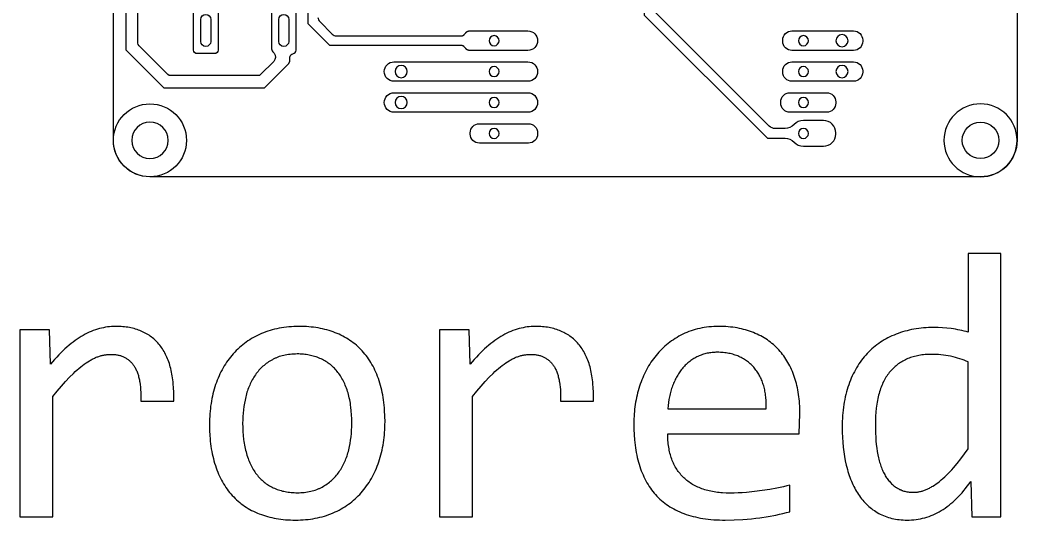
# Model space of a CAD drawing. Extents: x -757 to -528, y 190 to 455.
# Drawn here: x -703.5 to -621.6, y 190.3 to 231.4 of the extents above; entities that cross this region are included whole.
import ezdxf

# ---------------------------------------------------------------- set-up
doc = ezdxf.new("R2010")
doc.units = 0
doc.layers.get('0').update_dxf_attribs({"color": 160, "linetype": 'CONTINUOUS'})
for name, color, linetype in [('HOLES', 22, 'CONTINUOUS'), ('MOSFET', 7, 'CONTINUOUS'), ('MOSFET$TRACES', 7, 'CONTINUOUS')]:
    doc.layers.add(name, color=color, linetype=linetype)

msp = doc.modelspace()

# ---------------------------------------------------------------- linework, layer by layer
for points in [[(-635.951, 197.928), (-635.946, 197.505), (-635.93, 197.091), (-635.904, 196.686), (-635.867, 196.291), (-635.82, 195.906), (-635.762, 195.53), (-635.694, 195.163), (-635.615, 194.807), (-635.571, 194.632), (-635.525, 194.461), (-635.477, 194.293), (-635.426, 194.128), (-635.372, 193.966), (-635.316, 193.808), (-635.257, 193.653), (-635.196, 193.5), (-635.132, 193.351), (-635.065, 193.205), (-634.996, 193.063), (-634.925, 192.923), (-634.851, 192.787), (-634.774, 192.654), (-634.694, 192.523), (-634.612, 192.397), (-634.528, 192.273), (-634.441, 192.153), (-634.351, 192.037), (-634.259, 191.924), (-634.164, 191.814), (-634.066, 191.708), (-633.966, 191.606), (-633.863, 191.507), (-633.757, 191.412), (-633.649, 191.32), (-633.538, 191.232), (-633.425, 191.147), (-633.309, 191.066), (-633.19, 190.988), (-633.069, 190.914), (-632.945, 190.843), (-632.818, 190.777), (-632.689, 190.714), (-632.558, 190.656), (-632.424, 190.602), (-632.287, 190.553), (-632.149, 190.508), (-632.007, 190.467), (-631.864, 190.43), (-631.718, 190.398), (-631.569, 190.37), (-631.418, 190.346), (-631.265, 190.327), (-631.109, 190.312), (-630.95, 190.301), (-630.79, 190.295), (-630.626, 190.293), (-630.438, 190.296), (-630.251, 190.305), (-630.066, 190.32), (-629.882, 190.341), (-629.7, 190.369), (-629.52, 190.402), (-629.342, 190.442), (-629.165, 190.488), (-628.99, 190.539), (-628.816, 190.597), (-628.644, 190.661), (-628.474, 190.732), (-628.306, 190.808), (-628.139, 190.89), (-627.974, 190.978), (-627.811, 191.073), (-627.649, 191.174), (-627.488, 191.281), (-627.329, 191.395), (-627.172, 191.516), (-627.016, 191.643), (-626.861, 191.777), (-626.708, 191.917), (-626.556, 192.064), (-626.405, 192.217), (-626.257, 192.377), (-626.109, 192.544), (-625.963, 192.717), (-625.818, 192.897), (-625.675, 193.083), (-625.533, 193.276), (-625.393, 193.475), (-625.301, 190.568), (-622.914, 190.568), (-622.914, 212.19), (-625.592, 212.19), (-625.592, 205.733), (-625.764, 205.781), (-625.938, 205.825), (-626.112, 205.867), (-626.286, 205.905), (-626.462, 205.939), (-626.638, 205.971), (-626.814, 205.999), (-626.992, 206.023), (-627.349, 206.063), (-627.709, 206.092), (-628.072, 206.109), (-628.438, 206.115), (-628.649, 206.113), (-628.858, 206.107), (-629.064, 206.096), (-629.268, 206.081), (-629.469, 206.062), (-629.668, 206.039), (-629.864, 206.011), (-630.058, 205.979), (-630.25, 205.943), (-630.439, 205.903), (-630.625, 205.858), (-630.809, 205.809), (-630.991, 205.756), (-631.17, 205.699), (-631.347, 205.638), (-631.521, 205.572), (-631.693, 205.502), (-631.861, 205.428), (-632.027, 205.35), (-632.189, 205.269), (-632.348, 205.183), (-632.504, 205.093), (-632.657, 205), (-632.807, 204.902), (-632.954, 204.801), (-633.097, 204.696), (-633.238, 204.586), (-633.375, 204.473), (-633.509, 204.356), (-633.64, 204.235), (-633.768, 204.109), (-633.893, 203.98), (-634.015, 203.848), (-634.133, 203.711), (-634.248, 203.571), (-634.359, 203.427), (-634.466, 203.279), (-634.57, 203.128), (-634.67, 202.972), (-634.767, 202.814), (-634.861, 202.651), (-634.951, 202.485), (-635.037, 202.315), (-635.12, 202.141), (-635.199, 201.964), (-635.275, 201.783), (-635.347, 201.598), (-635.416, 201.41), (-635.481, 201.218), (-635.541, 201.022), (-635.598, 200.823), (-635.65, 200.621), (-635.698, 200.415), (-635.742, 200.206), (-635.782, 199.994), (-635.818, 199.778), (-635.849, 199.559), (-635.876, 199.336), (-635.899, 199.11), (-635.918, 198.88), (-635.933, 198.648), (-635.943, 198.411), (-635.949, 198.172)], [(-700.955, 203.101), (-701.032, 205.931), (-703.465, 205.931), (-703.465, 190.568), (-700.772, 190.568), (-700.772, 200.438), (-700.41, 200.887), (-700.06, 201.303), (-699.722, 201.683), (-699.394, 202.029), (-699.077, 202.344), (-698.922, 202.49), (-698.769, 202.628), (-698.618, 202.759), (-698.469, 202.883), (-698.322, 202.999), (-698.178, 203.108), (-698.035, 203.21), (-697.893, 203.304), (-697.752, 203.392), (-697.682, 203.432), (-697.612, 203.472), (-697.542, 203.509), (-697.473, 203.545), (-697.403, 203.578), (-697.334, 203.61), (-697.266, 203.64), (-697.197, 203.669), (-697.129, 203.695), (-697.061, 203.72), (-696.993, 203.743), (-696.925, 203.765), (-696.857, 203.785), (-696.79, 203.804), (-696.722, 203.821), (-696.654, 203.837), (-696.587, 203.851), (-696.52, 203.864), (-696.452, 203.875), (-696.385, 203.885), (-696.318, 203.893), (-696.25, 203.9), (-696.183, 203.905), (-696.116, 203.909), (-696.049, 203.911), (-695.982, 203.912), (-695.906, 203.911), (-695.831, 203.908), (-695.758, 203.904), (-695.685, 203.897), (-695.614, 203.889), (-695.544, 203.88), (-695.475, 203.868), (-695.407, 203.855), (-695.34, 203.84), (-695.274, 203.823), (-695.21, 203.804), (-695.147, 203.784), (-695.085, 203.761), (-695.024, 203.737), (-694.964, 203.711), (-694.905, 203.684), (-694.848, 203.655), (-694.791, 203.623), (-694.736, 203.591), (-694.682, 203.556), (-694.629, 203.519), (-694.577, 203.481), (-694.527, 203.441), (-694.477, 203.399), (-694.429, 203.356), (-694.382, 203.31), (-694.336, 203.263), (-694.291, 203.214), (-694.247, 203.164), (-694.204, 203.111), (-694.163, 203.057), (-694.123, 203.001), (-694.084, 202.943), (-694.046, 202.883), (-694.01, 202.821), (-693.975, 202.756), (-693.941, 202.689), (-693.909, 202.621), (-693.878, 202.55), (-693.848, 202.476), (-693.819, 202.401), (-693.792, 202.324), (-693.767, 202.244), (-693.742, 202.162), (-693.719, 202.078), (-693.697, 201.992), (-693.677, 201.904), (-693.658, 201.813), (-693.64, 201.721), (-693.624, 201.626), (-693.595, 201.43), (-693.571, 201.225), (-693.553, 201.011), (-693.54, 200.789), (-693.533, 200.558), (-693.531, 200.319), (-693.534, 200.071), (-690.84, 200.071), (-690.834, 200.445), (-690.838, 200.809), (-690.853, 201.16), (-690.877, 201.5), (-690.894, 201.665), (-690.912, 201.827), (-690.934, 201.987), (-690.958, 202.144), (-690.984, 202.297), (-691.014, 202.448), (-691.045, 202.596), (-691.08, 202.741), (-691.117, 202.883), (-691.156, 203.022), (-691.198, 203.158), (-691.243, 203.291), (-691.29, 203.422), (-691.34, 203.549), (-691.392, 203.673), (-691.447, 203.795), (-691.505, 203.913), (-691.565, 204.029), (-691.628, 204.142), (-691.693, 204.252), (-691.761, 204.358), (-691.832, 204.462), (-691.905, 204.563), (-691.981, 204.661), (-692.059, 204.756), (-692.139, 204.849), (-692.222, 204.938), (-692.307, 205.024), (-692.394, 205.107), (-692.483, 205.187), (-692.575, 205.264), (-692.669, 205.338), (-692.765, 205.408), (-692.863, 205.476), (-692.964, 205.541), (-693.067, 205.603), (-693.172, 205.662), (-693.279, 205.718), (-693.389, 205.771), (-693.501, 205.82), (-693.615, 205.867), (-693.732, 205.911), (-693.851, 205.952), (-693.972, 205.99), (-694.095, 206.024), (-694.22, 206.056), (-694.348, 206.085), (-694.478, 206.11), (-694.61, 206.133), (-694.745, 206.153), (-694.882, 206.169), (-695.021, 206.183), (-695.162, 206.193), (-695.306, 206.201), (-695.451, 206.205), (-695.599, 206.207), (-695.768, 206.204), (-695.936, 206.195), (-696.104, 206.181), (-696.271, 206.161), (-696.439, 206.135), (-696.606, 206.104), (-696.773, 206.066), (-696.94, 206.023), (-697.107, 205.974), (-697.274, 205.92), (-697.44, 205.86), (-697.606, 205.794), (-697.773, 205.722), (-697.938, 205.645), (-698.104, 205.561), (-698.27, 205.472), (-698.435, 205.377), (-698.601, 205.275), (-698.767, 205.165), (-698.934, 205.049), (-699.101, 204.925), (-699.268, 204.795), (-699.435, 204.657), (-699.603, 204.512), (-699.771, 204.36), (-699.939, 204.202), (-700.108, 204.036), (-700.277, 203.863), (-700.446, 203.683), (-700.615, 203.496)], [(-673.488, 198.372), (-673.495, 198.84), (-673.518, 199.294), (-673.535, 199.516), (-673.556, 199.735), (-673.58, 199.95), (-673.608, 200.163), (-673.64, 200.371), (-673.676, 200.577), (-673.716, 200.779), (-673.759, 200.977), (-673.806, 201.173), (-673.857, 201.365), (-673.911, 201.553), (-673.97, 201.739), (-674.032, 201.92), (-674.097, 202.098), (-674.166, 202.273), (-674.238, 202.443), (-674.313, 202.61), (-674.392, 202.773), (-674.474, 202.932), (-674.559, 203.087), (-674.648, 203.239), (-674.74, 203.387), (-674.835, 203.531), (-674.934, 203.671), (-675.036, 203.808), (-675.141, 203.94), (-675.25, 204.069), (-675.362, 204.195), (-675.478, 204.316), (-675.596, 204.434), (-675.718, 204.548), (-675.842, 204.658), (-675.97, 204.765), (-676.101, 204.868), (-676.235, 204.967), (-676.372, 205.063), (-676.512, 205.155), (-676.656, 205.243), (-676.802, 205.328), (-676.952, 205.408), (-677.104, 205.485), (-677.26, 205.559), (-677.419, 205.628), (-677.581, 205.694), (-677.746, 205.756), (-677.914, 205.814), (-678.084, 205.868), (-678.257, 205.919), (-678.432, 205.965), (-678.611, 206.007), (-678.792, 206.045), (-678.976, 206.079), (-679.162, 206.109), (-679.351, 206.135), (-679.543, 206.157), (-679.737, 206.175), (-679.934, 206.189), (-680.134, 206.199), (-680.337, 206.205), (-680.542, 206.207), (-680.757, 206.205), (-680.969, 206.198), (-681.178, 206.186), (-681.384, 206.17), (-681.587, 206.149), (-681.787, 206.124), (-681.985, 206.094), (-682.179, 206.06), (-682.371, 206.02), (-682.56, 205.977), (-682.746, 205.928), (-682.929, 205.875), (-683.11, 205.818), (-683.287, 205.756), (-683.461, 205.689), (-683.633, 205.618), (-683.802, 205.542), (-683.967, 205.463), (-684.129, 205.38), (-684.288, 205.294), (-684.444, 205.203), (-684.596, 205.109), (-684.746, 205.011), (-684.892, 204.91), (-685.035, 204.805), (-685.174, 204.696), (-685.31, 204.583), (-685.444, 204.467), (-685.573, 204.347), (-685.7, 204.224), (-685.824, 204.096), (-685.944, 203.965), (-686.061, 203.831), (-686.174, 203.693), (-686.284, 203.552), (-686.39, 203.408), (-686.493, 203.26), (-686.593, 203.109), (-686.689, 202.955), (-686.782, 202.798), (-686.871, 202.638), (-686.956, 202.474), (-687.039, 202.308), (-687.117, 202.137), (-687.193, 201.964), (-687.264, 201.788), (-687.333, 201.608), (-687.397, 201.425), (-687.459, 201.239), (-687.516, 201.051), (-687.569, 200.86), (-687.618, 200.667), (-687.664, 200.471), (-687.705, 200.273), (-687.743, 200.073), (-687.776, 199.87), (-687.806, 199.664), (-687.831, 199.457), (-687.853, 199.246), (-687.871, 199.033), (-687.885, 198.818), (-687.895, 198.601), (-687.9, 198.38), (-687.902, 198.158), (-687.895, 197.687), (-687.872, 197.229), (-687.855, 197.006), (-687.835, 196.786), (-687.81, 196.569), (-687.782, 196.356), (-687.75, 196.146), (-687.714, 195.94), (-687.675, 195.738), (-687.631, 195.538), (-687.584, 195.343), (-687.533, 195.15), (-687.479, 194.961), (-687.42, 194.776), (-687.359, 194.594), (-687.293, 194.416), (-687.225, 194.242), (-687.153, 194.071), (-687.077, 193.904), (-686.999, 193.741), (-686.917, 193.582), (-686.831, 193.426), (-686.743, 193.274), (-686.651, 193.125), (-686.555, 192.98), (-686.456, 192.839), (-686.354, 192.702), (-686.249, 192.569), (-686.14, 192.439), (-686.028, 192.312), (-685.913, 192.19), (-685.794, 192.071), (-685.673, 191.956), (-685.548, 191.845), (-685.42, 191.738), (-685.289, 191.634), (-685.155, 191.534), (-685.018, 191.438), (-684.878, 191.346), (-684.734, 191.257), (-684.588, 191.173), (-684.438, 191.092), (-684.286, 191.014), (-684.13, 190.941), (-683.971, 190.871), (-683.809, 190.805), (-683.644, 190.743), (-683.477, 190.685), (-683.306, 190.631), (-683.133, 190.581), (-682.958, 190.535), (-682.779, 190.493), (-682.598, 190.455), (-682.415, 190.421), (-682.228, 190.391), (-682.039, 190.365), (-681.847, 190.343), (-681.653, 190.325), (-681.456, 190.311), (-681.256, 190.301), (-681.053, 190.295), (-680.848, 190.293), (-680.633, 190.295), (-680.422, 190.302), (-680.213, 190.313), (-680.007, 190.329), (-679.803, 190.35), (-679.603, 190.375), (-679.405, 190.405), (-679.211, 190.44), (-679.019, 190.479), (-678.83, 190.523), (-678.644, 190.571), (-678.461, 190.624), (-678.281, 190.681), (-678.103, 190.744), (-677.929, 190.81), (-677.757, 190.882), (-677.588, 190.957), (-677.423, 191.036), (-677.261, 191.119), (-677.102, 191.206), (-676.946, 191.296), (-676.794, 191.39), (-676.645, 191.488), (-676.498, 191.589), (-676.356, 191.695), (-676.216, 191.803), (-676.08, 191.916), (-675.947, 192.032), (-675.817, 192.152), (-675.69, 192.276), (-675.567, 192.403), (-675.446, 192.534), (-675.33, 192.669), (-675.216, 192.807), (-675.106, 192.948), (-675, 193.093), (-674.897, 193.241), (-674.797, 193.392), (-674.701, 193.547), (-674.609, 193.705), (-674.52, 193.866), (-674.434, 194.031), (-674.352, 194.199), (-674.273, 194.371), (-674.198, 194.545), (-674.126, 194.724), (-674.058, 194.905), (-673.993, 195.09), (-673.932, 195.277), (-673.874, 195.467), (-673.821, 195.66), (-673.772, 195.854), (-673.726, 196.051), (-673.685, 196.251), (-673.648, 196.452), (-673.614, 196.656), (-673.584, 196.863), (-673.559, 197.071), (-673.537, 197.282), (-673.519, 197.496), (-673.506, 197.711), (-673.496, 197.929), (-673.49, 198.15)], [(-666.495, 203.101), (-666.571, 205.931), (-669.004, 205.931), (-669.004, 190.568), (-666.311, 190.568), (-666.311, 200.438), (-665.95, 200.887), (-665.599, 201.303), (-665.261, 201.683), (-664.934, 202.029), (-664.617, 202.344), (-664.461, 202.49), (-664.308, 202.628), (-664.157, 202.759), (-664.009, 202.883), (-663.862, 202.999), (-663.717, 203.108), (-663.574, 203.21), (-663.432, 203.304), (-663.291, 203.392), (-663.221, 203.432), (-663.151, 203.472), (-663.081, 203.509), (-663.012, 203.545), (-662.943, 203.578), (-662.874, 203.61), (-662.805, 203.64), (-662.737, 203.669), (-662.668, 203.695), (-662.6, 203.72), (-662.532, 203.743), (-662.465, 203.765), (-662.397, 203.785), (-662.329, 203.804), (-662.261, 203.821), (-662.194, 203.837), (-662.126, 203.851), (-662.059, 203.864), (-661.992, 203.875), (-661.924, 203.885), (-661.857, 203.893), (-661.79, 203.9), (-661.723, 203.905), (-661.655, 203.909), (-661.588, 203.911), (-661.521, 203.912), (-661.445, 203.911), (-661.371, 203.908), (-661.297, 203.904), (-661.225, 203.897), (-661.153, 203.889), (-661.083, 203.88), (-661.014, 203.868), (-660.946, 203.855), (-660.879, 203.84), (-660.814, 203.823), (-660.749, 203.804), (-660.686, 203.784), (-660.624, 203.761), (-660.563, 203.737), (-660.503, 203.711), (-660.445, 203.684), (-660.387, 203.655), (-660.331, 203.623), (-660.275, 203.591), (-660.221, 203.556), (-660.168, 203.519), (-660.117, 203.481), (-660.066, 203.441), (-660.017, 203.399), (-659.968, 203.356), (-659.921, 203.31), (-659.875, 203.263), (-659.83, 203.214), (-659.786, 203.164), (-659.744, 203.111), (-659.702, 203.057), (-659.662, 203.001), (-659.623, 202.943), (-659.585, 202.883), (-659.549, 202.821), (-659.514, 202.756), (-659.48, 202.689), (-659.448, 202.621), (-659.417, 202.55), (-659.387, 202.476), (-659.359, 202.401), (-659.332, 202.324), (-659.306, 202.244), (-659.282, 202.162), (-659.259, 202.078), (-659.237, 201.992), (-659.216, 201.904), (-659.197, 201.813), (-659.18, 201.721), (-659.163, 201.626), (-659.134, 201.43), (-659.111, 201.225), (-659.093, 201.011), (-659.08, 200.789), (-659.072, 200.558), (-659.07, 200.319), (-659.073, 200.071), (-656.38, 200.071), (-656.374, 200.445), (-656.378, 200.809), (-656.392, 201.16), (-656.417, 201.5), (-656.433, 201.665), (-656.452, 201.827), (-656.473, 201.987), (-656.497, 202.144), (-656.524, 202.297), (-656.553, 202.448), (-656.585, 202.596), (-656.619, 202.741), (-656.656, 202.883), (-656.695, 203.022), (-656.737, 203.158), (-656.782, 203.291), (-656.829, 203.422), (-656.879, 203.549), (-656.932, 203.673), (-656.987, 203.795), (-657.044, 203.913), (-657.105, 204.029), (-657.167, 204.142), (-657.233, 204.252), (-657.301, 204.358), (-657.371, 204.462), (-657.444, 204.563), (-657.52, 204.661), (-657.598, 204.756), (-657.678, 204.849), (-657.761, 204.938), (-657.846, 205.024), (-657.933, 205.107), (-658.022, 205.187), (-658.114, 205.264), (-658.208, 205.338), (-658.304, 205.408), (-658.403, 205.476), (-658.503, 205.541), (-658.606, 205.603), (-658.711, 205.662), (-658.819, 205.718), (-658.929, 205.771), (-659.041, 205.82), (-659.155, 205.867), (-659.271, 205.911), (-659.39, 205.952), (-659.511, 205.99), (-659.634, 206.024), (-659.76, 206.056), (-659.887, 206.085), (-660.018, 206.11), (-660.15, 206.133), (-660.284, 206.153), (-660.421, 206.169), (-660.56, 206.183), (-660.701, 206.193), (-660.845, 206.201), (-660.991, 206.205), (-661.139, 206.207), (-661.307, 206.204), (-661.475, 206.195), (-661.643, 206.181), (-661.811, 206.161), (-661.978, 206.135), (-662.146, 206.104), (-662.313, 206.066), (-662.48, 206.023), (-662.647, 205.974), (-662.813, 205.92), (-662.98, 205.86), (-663.146, 205.794), (-663.312, 205.722), (-663.478, 205.645), (-663.644, 205.561), (-663.809, 205.472), (-663.975, 205.377), (-664.141, 205.275), (-664.307, 205.165), (-664.473, 205.049), (-664.64, 204.925), (-664.807, 204.795), (-664.975, 204.657), (-665.142, 204.512), (-665.31, 204.36), (-665.479, 204.202), (-665.647, 204.036), (-665.816, 203.863), (-665.985, 203.683), (-666.155, 203.496)], [(-639.425, 199.061), (-639.432, 199.465), (-639.44, 199.664), (-639.452, 199.86), (-639.468, 200.053), (-639.486, 200.245), (-639.509, 200.433), (-639.534, 200.62), (-639.563, 200.803), (-639.595, 200.985), (-639.631, 201.164), (-639.67, 201.34), (-639.713, 201.514), (-639.759, 201.686), (-639.808, 201.855), (-639.861, 202.022), (-639.917, 202.186), (-639.977, 202.346), (-640.039, 202.504), (-640.105, 202.659), (-640.174, 202.81), (-640.246, 202.959), (-640.322, 203.104), (-640.401, 203.246), (-640.482, 203.385), (-640.568, 203.521), (-640.656, 203.654), (-640.748, 203.783), (-640.843, 203.91), (-640.941, 204.033), (-641.042, 204.154), (-641.147, 204.271), (-641.254, 204.385), (-641.365, 204.496), (-641.479, 204.604), (-641.596, 204.708), (-641.715, 204.809), (-641.838, 204.906), (-641.964, 205.001), (-642.093, 205.092), (-642.225, 205.18), (-642.361, 205.264), (-642.499, 205.345), (-642.64, 205.423), (-642.784, 205.498), (-642.932, 205.569), (-643.082, 205.637), (-643.235, 205.702), (-643.392, 205.763), (-643.551, 205.82), (-643.713, 205.874), (-643.878, 205.923), (-644.046, 205.968), (-644.217, 206.01), (-644.39, 206.047), (-644.567, 206.081), (-644.746, 206.11), (-644.928, 206.136), (-645.113, 206.158), (-645.301, 206.175), (-645.492, 206.189), (-645.686, 206.199), (-645.882, 206.205), (-646.081, 206.207), (-646.287, 206.204), (-646.489, 206.197), (-646.689, 206.184), (-646.886, 206.167), (-647.08, 206.144), (-647.271, 206.117), (-647.46, 206.084), (-647.646, 206.046), (-647.829, 206.004), (-648.01, 205.956), (-648.188, 205.903), (-648.362, 205.845), (-648.535, 205.783), (-648.704, 205.715), (-648.871, 205.642), (-649.035, 205.564), (-649.196, 205.482), (-649.354, 205.396), (-649.508, 205.307), (-649.66, 205.215), (-649.808, 205.118), (-649.953, 205.019), (-650.095, 204.915), (-650.234, 204.809), (-650.37, 204.698), (-650.502, 204.584), (-650.632, 204.467), (-650.758, 204.346), (-650.881, 204.222), (-651.001, 204.094), (-651.117, 203.962), (-651.231, 203.827), (-651.341, 203.689), (-651.448, 203.548), (-651.551, 203.405), (-651.652, 203.258), (-651.748, 203.109), (-651.842, 202.957), (-651.932, 202.803), (-652.019, 202.645), (-652.102, 202.485), (-652.182, 202.322), (-652.259, 202.157), (-652.332, 201.988), (-652.403, 201.817), (-652.469, 201.643), (-652.533, 201.467), (-652.593, 201.287), (-652.649, 201.106), (-652.702, 200.923), (-652.751, 200.739), (-652.797, 200.553), (-652.839, 200.366), (-652.877, 200.178), (-652.912, 199.988), (-652.943, 199.797), (-652.97, 199.605), (-652.994, 199.411), (-653.014, 199.216), (-653.03, 199.019), (-653.043, 198.821), (-653.052, 198.622), (-653.057, 198.421), (-653.059, 198.219), (-653.052, 197.759), (-653.032, 197.31), (-652.998, 196.874), (-652.976, 196.66), (-652.95, 196.45), (-652.921, 196.242), (-652.889, 196.038), (-652.853, 195.837), (-652.814, 195.638), (-652.771, 195.443), (-652.725, 195.251), (-652.676, 195.062), (-652.623, 194.876), (-652.567, 194.693), (-652.507, 194.514), (-652.443, 194.338), (-652.375, 194.166), (-652.304, 193.998), (-652.229, 193.833), (-652.151, 193.671), (-652.068, 193.514), (-651.982, 193.36), (-651.893, 193.209), (-651.799, 193.062), (-651.702, 192.919), (-651.601, 192.779), (-651.497, 192.643), (-651.389, 192.51), (-651.277, 192.381), (-651.161, 192.256), (-651.041, 192.134), (-650.917, 192.017), (-650.789, 191.903), (-650.657, 191.792), (-650.522, 191.686), (-650.382, 191.583), (-650.238, 191.484), (-650.09, 191.389), (-649.938, 191.298), (-649.782, 191.21), (-649.623, 191.126), (-649.459, 191.046), (-649.291, 190.97), (-649.119, 190.897), (-648.943, 190.828), (-648.763, 190.763), (-648.579, 190.703), (-648.39, 190.646), (-648.197, 190.594), (-648, 190.546), (-647.798, 190.502), (-647.592, 190.462), (-647.382, 190.426), (-647.168, 190.395), (-646.949, 190.368), (-646.726, 190.345), (-646.498, 190.326), (-646.267, 190.311), (-646.031, 190.301), (-645.791, 190.295), (-645.546, 190.293), (-644.818, 190.305), (-644.102, 190.34), (-643.749, 190.367), (-643.398, 190.4), (-643.051, 190.439), (-642.707, 190.484), (-642.04, 190.587), (-641.409, 190.704), (-641.106, 190.768), (-640.812, 190.835), (-640.527, 190.906), (-640.251, 190.981), (-640.251, 193.169), (-640.501, 193.102), (-640.762, 193.037), (-641.033, 192.976), (-641.315, 192.917), (-641.902, 192.808), (-642.516, 192.71), (-643.155, 192.628), (-643.817, 192.565), (-644.153, 192.542), (-644.49, 192.525), (-644.827, 192.515), (-645.163, 192.511), (-645.469, 192.516), (-645.765, 192.531), (-645.91, 192.542), (-646.052, 192.556), (-646.192, 192.572), (-646.33, 192.59), (-646.466, 192.611), (-646.599, 192.635), (-646.73, 192.661), (-646.859, 192.689), (-646.986, 192.72), (-647.11, 192.753), (-647.232, 192.789), (-647.352, 192.827), (-647.469, 192.868), (-647.584, 192.911), (-647.697, 192.956), (-647.808, 193.005), (-647.916, 193.055), (-648.022, 193.108), (-648.126, 193.164), (-648.228, 193.222), (-648.327, 193.282), (-648.424, 193.345), (-648.519, 193.41), (-648.611, 193.478), (-648.701, 193.548), (-648.789, 193.621), (-648.875, 193.696), (-648.958, 193.774), (-649.039, 193.854), (-649.118, 193.936), (-649.193, 194.02), (-649.267, 194.107), (-649.337, 194.195), (-649.406, 194.286), (-649.471, 194.378), (-649.534, 194.473), (-649.594, 194.57), (-649.652, 194.67), (-649.708, 194.771), (-649.76, 194.875), (-649.81, 194.98), (-649.858, 195.088), (-649.903, 195.198), (-649.945, 195.31), (-649.985, 195.424), (-650.022, 195.54), (-650.057, 195.659), (-650.089, 195.779), (-650.119, 195.902), (-650.146, 196.027), (-650.17, 196.154), (-650.192, 196.283), (-650.211, 196.414), (-650.228, 196.548), (-650.242, 196.683), (-650.254, 196.821), (-650.263, 196.961), (-650.269, 197.103), (-650.273, 197.247), (-650.274, 197.393), (-639.486, 197.393)], [(-676.212, 198.25), (-676.216, 198.6), (-676.231, 198.939), (-676.256, 199.266), (-676.29, 199.583), (-676.311, 199.737), (-676.334, 199.888), (-676.36, 200.037), (-676.388, 200.182), (-676.419, 200.325), (-676.452, 200.465), (-676.487, 200.602), (-676.525, 200.736), (-676.566, 200.868), (-676.608, 200.997), (-676.652, 201.123), (-676.699, 201.246), (-676.747, 201.367), (-676.798, 201.484), (-676.851, 201.6), (-676.906, 201.712), (-676.963, 201.821), (-677.022, 201.928), (-677.083, 202.032), (-677.146, 202.134), (-677.212, 202.232), (-677.279, 202.328), (-677.349, 202.421), (-677.42, 202.511), (-677.494, 202.599), (-677.57, 202.684), (-677.647, 202.766), (-677.727, 202.845), (-677.809, 202.922), (-677.892, 202.996), (-677.978, 203.067), (-678.065, 203.135), (-678.154, 203.201), (-678.246, 203.263), (-678.339, 203.323), (-678.435, 203.381), (-678.532, 203.435), (-678.631, 203.487), (-678.733, 203.536), (-678.836, 203.583), (-678.941, 203.626), (-679.047, 203.667), (-679.155, 203.705), (-679.265, 203.74), (-679.376, 203.772), (-679.488, 203.802), (-679.602, 203.828), (-679.718, 203.852), (-679.835, 203.873), (-679.953, 203.892), (-680.073, 203.907), (-680.194, 203.92), (-680.317, 203.93), (-680.442, 203.937), (-680.568, 203.941), (-680.695, 203.942), (-680.843, 203.94), (-680.988, 203.935), (-681.131, 203.926), (-681.27, 203.913), (-681.407, 203.897), (-681.542, 203.877), (-681.674, 203.853), (-681.803, 203.825), (-681.929, 203.794), (-682.053, 203.76), (-682.174, 203.722), (-682.292, 203.68), (-682.35, 203.657), (-682.407, 203.634), (-682.464, 203.61), (-682.52, 203.585), (-682.576, 203.559), (-682.63, 203.532), (-682.685, 203.504), (-682.738, 203.475), (-682.843, 203.416), (-682.945, 203.354), (-683.046, 203.289), (-683.143, 203.222), (-683.239, 203.153), (-683.332, 203.081), (-683.422, 203.007), (-683.511, 202.93), (-683.597, 202.851), (-683.68, 202.769), (-683.761, 202.685), (-683.84, 202.599), (-683.916, 202.51), (-683.99, 202.419), (-684.061, 202.325), (-684.13, 202.228), (-684.197, 202.13), (-684.262, 202.029), (-684.324, 201.927), (-684.384, 201.822), (-684.442, 201.716), (-684.497, 201.607), (-684.55, 201.497), (-684.601, 201.385), (-684.65, 201.27), (-684.696, 201.154), (-684.74, 201.036), (-684.782, 200.916), (-684.821, 200.793), (-684.859, 200.669), (-684.893, 200.543), (-684.926, 200.415), (-684.985, 200.155), (-685.037, 199.892), (-685.08, 199.626), (-685.116, 199.357), (-685.143, 199.085), (-685.163, 198.81), (-685.175, 198.531), (-685.179, 198.25), (-685.174, 197.899), (-685.159, 197.56), (-685.135, 197.232), (-685.1, 196.915), (-685.079, 196.76), (-685.056, 196.608), (-685.03, 196.459), (-685.002, 196.313), (-684.972, 196.17), (-684.938, 196.029), (-684.903, 195.891), (-684.865, 195.755), (-684.825, 195.623), (-684.782, 195.493), (-684.738, 195.366), (-684.691, 195.242), (-684.643, 195.121), (-684.592, 195.003), (-684.539, 194.887), (-684.484, 194.774), (-684.427, 194.664), (-684.368, 194.557), (-684.307, 194.453), (-684.244, 194.351), (-684.178, 194.252), (-684.111, 194.156), (-684.041, 194.063), (-683.97, 193.973), (-683.896, 193.885), (-683.821, 193.8), (-683.743, 193.718), (-683.664, 193.639), (-683.582, 193.562), (-683.499, 193.489), (-683.414, 193.418), (-683.327, 193.349), (-683.238, 193.284), (-683.147, 193.221), (-683.055, 193.161), (-682.96, 193.103), (-682.863, 193.049), (-682.765, 192.997), (-682.664, 192.948), (-682.562, 192.902), (-682.458, 192.858), (-682.352, 192.817), (-682.245, 192.779), (-682.135, 192.744), (-682.025, 192.712), (-681.912, 192.682), (-681.798, 192.656), (-681.682, 192.632), (-681.565, 192.611), (-681.445, 192.593), (-681.325, 192.577), (-681.202, 192.564), (-681.078, 192.555), (-680.952, 192.548), (-680.824, 192.543), (-680.695, 192.542), (-680.547, 192.544), (-680.402, 192.549), (-680.26, 192.558), (-680.12, 192.571), (-679.983, 192.588), (-679.848, 192.608), (-679.717, 192.631), (-679.588, 192.659), (-679.461, 192.69), (-679.338, 192.724), (-679.217, 192.763), (-679.098, 192.805), (-679.04, 192.827), (-678.983, 192.85), (-678.926, 192.874), (-678.87, 192.899), (-678.815, 192.925), (-678.76, 192.952), (-678.706, 192.98), (-678.652, 193.009), (-678.547, 193.068), (-678.445, 193.13), (-678.345, 193.195), (-678.247, 193.262), (-678.151, 193.331), (-678.058, 193.403), (-677.968, 193.477), (-677.88, 193.554), (-677.794, 193.633), (-677.71, 193.715), (-677.629, 193.799), (-677.551, 193.885), (-677.474, 193.974), (-677.4, 194.066), (-677.329, 194.16), (-677.26, 194.256), (-677.193, 194.354), (-677.129, 194.455), (-677.066, 194.557), (-677.006, 194.662), (-676.949, 194.768), (-676.893, 194.877), (-676.84, 194.987), (-676.789, 195.099), (-676.741, 195.214), (-676.694, 195.33), (-676.65, 195.448), (-676.608, 195.568), (-676.569, 195.691), (-676.532, 195.815), (-676.497, 195.941), (-676.464, 196.069), (-676.405, 196.329), (-676.354, 196.593), (-676.31, 196.86), (-676.275, 197.131), (-676.247, 197.405), (-676.227, 197.683), (-676.216, 197.965)], [(-642.195, 199.443), (-642.19, 199.571), (-642.188, 199.697), (-642.188, 199.822), (-642.19, 199.945), (-642.194, 200.067), (-642.201, 200.187), (-642.21, 200.307), (-642.222, 200.425), (-642.235, 200.541), (-642.251, 200.656), (-642.269, 200.77), (-642.289, 200.882), (-642.312, 200.993), (-642.337, 201.103), (-642.364, 201.211), (-642.394, 201.318), (-642.425, 201.423), (-642.459, 201.526), (-642.495, 201.628), (-642.533, 201.728), (-642.573, 201.825), (-642.615, 201.921), (-642.659, 202.016), (-642.705, 202.108), (-642.754, 202.198), (-642.804, 202.287), (-642.857, 202.373), (-642.912, 202.458), (-642.968, 202.541), (-643.027, 202.622), (-643.088, 202.702), (-643.151, 202.779), (-643.216, 202.855), (-643.283, 202.928), (-643.352, 202.999), (-643.423, 203.068), (-643.496, 203.136), (-643.571, 203.201), (-643.648, 203.264), (-643.727, 203.324), (-643.808, 203.383), (-643.891, 203.44), (-643.975, 203.494), (-644.062, 203.547), (-644.151, 203.597), (-644.242, 203.645), (-644.334, 203.691), (-644.429, 203.736), (-644.525, 203.777), (-644.624, 203.816), (-644.724, 203.853), (-644.827, 203.886), (-644.931, 203.917), (-645.037, 203.945), (-645.145, 203.971), (-645.255, 203.994), (-645.367, 204.014), (-645.481, 204.031), (-645.597, 204.046), (-645.714, 204.058), (-645.834, 204.068), (-645.955, 204.074), (-646.079, 204.079), (-646.204, 204.08), (-646.312, 204.079), (-646.42, 204.075), (-646.526, 204.068), (-646.63, 204.059), (-646.734, 204.047), (-646.837, 204.033), (-646.938, 204.015), (-647.038, 203.996), (-647.137, 203.973), (-647.234, 203.948), (-647.331, 203.921), (-647.426, 203.891), (-647.52, 203.858), (-647.613, 203.822), (-647.705, 203.784), (-647.795, 203.743), (-647.884, 203.7), (-647.972, 203.655), (-648.058, 203.607), (-648.143, 203.558), (-648.225, 203.506), (-648.307, 203.452), (-648.387, 203.396), (-648.465, 203.338), (-648.542, 203.277), (-648.617, 203.215), (-648.69, 203.15), (-648.762, 203.083), (-648.833, 203.014), (-648.902, 202.943), (-648.969, 202.87), (-649.035, 202.794), (-649.099, 202.717), (-649.162, 202.638), (-649.223, 202.556), (-649.283, 202.473), (-649.341, 202.388), (-649.397, 202.301), (-649.452, 202.212), (-649.505, 202.121), (-649.557, 202.028), (-649.607, 201.934), (-649.656, 201.837), (-649.703, 201.739), (-649.749, 201.638), (-649.793, 201.536), (-649.836, 201.432), (-649.876, 201.325), (-649.916, 201.218), (-649.953, 201.109), (-649.988, 200.998), (-650.022, 200.886), (-650.053, 200.773), (-650.083, 200.659), (-650.111, 200.543), (-650.137, 200.426), (-650.16, 200.308), (-650.182, 200.189), (-650.221, 199.945), (-650.251, 199.697), (-650.274, 199.443)], [(-633.228, 198.097), (-633.224, 197.754), (-633.215, 197.423), (-633.199, 197.102), (-633.176, 196.793), (-633.148, 196.494), (-633.113, 196.207), (-633.071, 195.931), (-633.023, 195.666), (-632.969, 195.411), (-632.939, 195.289), (-632.908, 195.168), (-632.875, 195.051), (-632.841, 194.936), (-632.805, 194.824), (-632.767, 194.715), (-632.728, 194.609), (-632.687, 194.505), (-632.645, 194.405), (-632.601, 194.307), (-632.555, 194.211), (-632.508, 194.119), (-632.459, 194.029), (-632.409, 193.942), (-632.357, 193.858), (-632.304, 193.776), (-632.249, 193.697), (-632.194, 193.621), (-632.137, 193.548), (-632.078, 193.477), (-632.018, 193.409), (-631.957, 193.343), (-631.895, 193.28), (-631.831, 193.22), (-631.766, 193.162), (-631.699, 193.108), (-631.631, 193.055), (-631.562, 193.006), (-631.527, 192.982), (-631.492, 192.959), (-631.456, 192.937), (-631.42, 192.915), (-631.384, 192.894), (-631.347, 192.874), (-631.31, 192.854), (-631.273, 192.835), (-631.235, 192.816), (-631.197, 192.799), (-631.158, 192.782), (-631.12, 192.765), (-631.081, 192.749), (-631.041, 192.734), (-631.001, 192.72), (-630.961, 192.706), (-630.88, 192.681), (-630.798, 192.658), (-630.714, 192.638), (-630.629, 192.621), (-630.543, 192.606), (-630.455, 192.594), (-630.366, 192.585), (-630.275, 192.578), (-630.184, 192.574), (-630.091, 192.573), (-630.027, 192.573), (-629.964, 192.576), (-629.9, 192.581), (-629.836, 192.587), (-629.772, 192.595), (-629.708, 192.604), (-629.643, 192.616), (-629.579, 192.629), (-629.514, 192.644), (-629.448, 192.661), (-629.383, 192.679), (-629.317, 192.7), (-629.251, 192.722), (-629.185, 192.745), (-629.119, 192.771), (-629.052, 192.798), (-628.985, 192.827), (-628.918, 192.858), (-628.851, 192.891), (-628.783, 192.925), (-628.716, 192.961), (-628.648, 192.999), (-628.58, 193.039), (-628.511, 193.08), (-628.374, 193.169), (-628.235, 193.264), (-628.096, 193.366), (-627.956, 193.475), (-627.815, 193.592), (-627.673, 193.715), (-627.53, 193.845), (-627.386, 193.981), (-627.242, 194.125), (-627.096, 194.275), (-626.95, 194.432), (-626.803, 194.596), (-626.505, 194.945), (-626.204, 195.32), (-625.9, 195.723), (-625.592, 196.153), (-625.592, 203.284), (-625.758, 203.358), (-625.929, 203.428), (-626.105, 203.493), (-626.284, 203.554), (-626.468, 203.61), (-626.656, 203.661), (-626.849, 203.708), (-627.046, 203.751), (-627.244, 203.789), (-627.442, 203.821), (-627.64, 203.849), (-627.837, 203.871), (-628.034, 203.889), (-628.231, 203.902), (-628.426, 203.909), (-628.622, 203.912), (-628.757, 203.91), (-628.89, 203.906), (-629.021, 203.899), (-629.15, 203.89), (-629.277, 203.877), (-629.403, 203.862), (-629.527, 203.844), (-629.648, 203.824), (-629.768, 203.8), (-629.886, 203.774), (-630.003, 203.745), (-630.117, 203.714), (-630.229, 203.679), (-630.34, 203.642), (-630.449, 203.602), (-630.555, 203.56), (-630.66, 203.514), (-630.764, 203.466), (-630.865, 203.415), (-630.964, 203.362), (-631.062, 203.305), (-631.157, 203.246), (-631.251, 203.184), (-631.343, 203.12), (-631.433, 203.052), (-631.521, 202.982), (-631.608, 202.909), (-631.692, 202.834), (-631.775, 202.755), (-631.855, 202.674), (-631.934, 202.59), (-632.011, 202.504), (-632.086, 202.414), (-632.158, 202.322), (-632.229, 202.226), (-632.296, 202.127), (-632.362, 202.025), (-632.425, 201.92), (-632.485, 201.812), (-632.543, 201.7), (-632.599, 201.586), (-632.653, 201.468), (-632.704, 201.348), (-632.752, 201.224), (-632.799, 201.097), (-632.843, 200.967), (-632.884, 200.834), (-632.924, 200.698), (-632.96, 200.559), (-632.995, 200.416), (-633.027, 200.271), (-633.057, 200.122), (-633.084, 199.971), (-633.109, 199.816), (-633.152, 199.497), (-633.185, 199.165), (-633.209, 198.822), (-633.223, 198.465)]]:
    msp.add_lwpolyline(points, close=True)
at = {"layer": 'HOLES'}
for points in [[(-688.62, 229.628), (-688.62, 231.441, -1), (-687.793, 231.441), (-687.793, 229.628, -1)], [(-682.22, 229.628), (-682.22, 231.441, -1), (-681.393, 231.441), (-681.393, 229.628, -1)]]:
    msp.add_lwpolyline(points, format="xyb", close=True, dxfattribs=at)
at = {"layer": 'HOLES', "extrusion": (0, 0, -1)}
for centre, radius in [((664.533, 229.69), 0.415), ((639.133, 229.69), 0.415), ((635.963, 229.69), 0.5), ((672.163, 227.15), 0.5), ((635.963, 227.15), 0.5), ((664.533, 227.15), 0.415), ((639.133, 227.15), 0.415), ((672.163, 224.61), 0.5), ((664.533, 224.61), 0.415), ((639.133, 224.61), 0.415), ((692.791, 221.5), 1.5), ((664.533, 222.07), 0.415), ((639.133, 222.07), 0.415)]:
    msp.add_circle(centre, radius, dxfattribs=at)
at = {"layer": 'HOLES'}
msp.add_circle((-624.591, 221.5), 1.5, dxfattribs=at)
at = {"layer": 'MOSFET'}
msp.add_lwpolyline([(-695.791, 221.5), (-695.791, 310.5, -0.414214), (-692.791, 313.5), (-624.591, 313.5, -0.414214), (-621.591, 310.5), (-621.591, 221.5, -0.414214), (-624.591, 218.5), (-692.791, 218.5, -0.414214)], format="xyb", close=True, dxfattribs=at)
msp.add_circle((-692.791, 221.5), 3, dxfattribs=at)
at = {"layer": 'MOSFET', "extrusion": (0, 0, -1)}
msp.add_circle((624.591, 221.5), 3, dxfattribs=at)
at = {"layer": 'MOSFET$TRACES'}
for points in [[(-678.992, 231.608, 0.198912), (-678.846, 231.255), (-677.828, 230.236, 0.198912), (-677.474, 230.09), (-667.266, 230.09), (-667.238, 230.09), (-667.225, 230.09), (-667.211, 230.091), (-667.198, 230.092), (-667.185, 230.093), (-667.172, 230.094), (-667.165, 230.095), (-667.159, 230.096), (-667.153, 230.098), (-667.146, 230.099), (-667.14, 230.1), (-667.134, 230.102), (-667.127, 230.104), (-667.121, 230.105), (-667.115, 230.107), (-667.109, 230.109), (-667.103, 230.112), (-667.097, 230.114), (-667.091, 230.117), (-667.085, 230.119), (-667.079, 230.122), (-667.074, 230.125), (-667.068, 230.128), (-667.062, 230.131), (-667.057, 230.135), (-667.051, 230.138), (-667.045, 230.142), (-667.04, 230.146), (-667.034, 230.15), (-667.029, 230.154), (-667.024, 230.158), (-667.018, 230.162), (-667.008, 230.171), (-666.997, 230.18), (-666.987, 230.19), (-666.977, 230.2), (-666.967, 230.211), (-666.957, 230.221), (-666.938, 230.244), (-666.9, 230.29), (-666.861, 230.336), (-666.842, 230.359), (-666.832, 230.369), (-666.822, 230.38), (-666.812, 230.39), (-666.802, 230.4), (-666.791, 230.409), (-666.781, 230.418), (-666.775, 230.422), (-666.77, 230.426), (-666.765, 230.43), (-666.759, 230.434), (-666.754, 230.438), (-666.748, 230.442), (-666.743, 230.445), (-666.737, 230.449), (-666.731, 230.452), (-666.726, 230.455), (-666.72, 230.458), (-666.714, 230.461), (-666.708, 230.463), (-666.702, 230.466), (-666.696, 230.468), (-666.69, 230.47), (-666.684, 230.473), (-666.678, 230.475), (-666.672, 230.476), (-666.666, 230.478), (-666.659, 230.48), (-666.653, 230.481), (-666.647, 230.482), (-666.64, 230.484), (-666.634, 230.485), (-666.627, 230.486), (-666.614, 230.487), (-666.601, 230.488), (-666.588, 230.489), (-666.574, 230.49), (-666.561, 230.49), (-666.533, 230.49), (-661.756, 230.49, -1), (-661.756, 228.89), (-666.533, 228.89), (-666.561, 228.89), (-666.574, 228.89), (-666.588, 228.891), (-666.601, 228.892), (-666.614, 228.893), (-666.627, 228.894), (-666.634, 228.895), (-666.64, 228.896), (-666.647, 228.898), (-666.653, 228.899), (-666.659, 228.9), (-666.666, 228.902), (-666.672, 228.904), (-666.678, 228.905), (-666.684, 228.907), (-666.69, 228.909), (-666.696, 228.912), (-666.702, 228.914), (-666.708, 228.917), (-666.714, 228.919), (-666.72, 228.922), (-666.726, 228.925), (-666.731, 228.928), (-666.737, 228.931), (-666.743, 228.935), (-666.748, 228.938), (-666.754, 228.942), (-666.759, 228.946), (-666.765, 228.95), (-666.77, 228.954), (-666.775, 228.958), (-666.781, 228.962), (-666.791, 228.971), (-666.802, 228.98), (-666.812, 228.99), (-666.822, 229), (-666.832, 229.011), (-666.842, 229.021), (-666.861, 229.044), (-666.9, 229.09), (-666.938, 229.136), (-666.957, 229.159), (-666.967, 229.169), (-666.977, 229.18), (-666.987, 229.19), (-666.997, 229.2), (-667.008, 229.209), (-667.018, 229.218), (-667.024, 229.222), (-667.029, 229.226), (-667.034, 229.23), (-667.04, 229.234), (-667.045, 229.238), (-667.051, 229.242), (-667.057, 229.245), (-667.062, 229.249), (-667.068, 229.252), (-667.074, 229.255), (-667.079, 229.258), (-667.085, 229.261), (-667.091, 229.263), (-667.097, 229.266), (-667.103, 229.268), (-667.109, 229.27), (-667.115, 229.273), (-667.121, 229.275), (-667.127, 229.276), (-667.134, 229.278), (-667.14, 229.28), (-667.146, 229.281), (-667.153, 229.282), (-667.159, 229.284), (-667.165, 229.285), (-667.172, 229.286), (-667.185, 229.287), (-667.198, 229.288), (-667.211, 229.289), (-667.225, 229.29), (-667.238, 229.29), (-667.266, 229.29), (-678.013, 229.29), (-679.792, 231.07), (-679.792, 279.206, 0.397594)], [(-694.773, 250.446), (-694.773, 228.94), (-691.648, 225.815), (-683.384, 225.815), (-681.395, 227.805), (-681.307, 228.017), (-681.307, 228.323, -0.371766), (-681.051, 228.62, 0.371766), (-680.795, 228.917), (-680.795, 232.145, 0.414214)], [(-682.819, 232.145), (-682.819, 229.104, 0.174987), (-682.703, 228.785), (-682.598, 228.657, -0.387386), (-682.629, 227.984), (-683.711, 226.903, -0.19891), (-683.923, 226.815), (-691.11, 226.815, -0.198912), (-691.322, 226.903), (-693.685, 229.266, -0.198856), (-693.773, 229.478), (-693.773, 249.947, -0.198912)], [(-687.195, 232.151), (-687.195, 228.923, -0.414214), (-687.495, 228.623), (-688.919, 228.623, -0.414214), (-689.219, 228.923), (-689.219, 232.145, -0.371766)]]:
    msp.add_lwpolyline(points, format="xyb", dxfattribs=at)
for points in [[(-652.216, 233.873), (-652.216, 231.793), (-642.093, 221.67), (-640.636, 221.67, -0.208077), (-639.904, 221.352, 0.208077), (-639.133, 221.017), (-637.476, 221.017, 0.414214), (-636.476, 222.017), (-636.476, 222.123, 0.414214), (-637.476, 223.123), (-639.133, 223.123, 0.208077), (-639.904, 222.788, -0.208077), (-640.636, 222.47), (-641.455, 222.47, -0.062229), (-641.578, 222.485, -0.135012), (-642.039, 222.747), (-651.122, 231.83, -0.198912), (-651.414, 232.537), (-651.414, 233.873, -0.23352), (-650.63, 235.461, 2.952398), (-653.001, 235.461, -0.23352)], [(-640.081, 230.49), (-635.016, 230.49, -0.414214), (-634.266, 229.74), (-634.266, 229.64, -0.414214), (-635.016, 228.89), (-640.081, 228.89, -0.414214), (-640.831, 229.64), (-640.831, 229.74, -0.414214)], [(-672.752, 226.35, -1), (-672.752, 227.95), (-661.756, 227.95, -1), (-661.756, 226.35)], [(-640.081, 227.95), (-635.016, 227.95, -0.414214), (-634.266, 227.2), (-634.266, 227.1, -0.414214), (-635.016, 226.35), (-640.081, 226.35, -0.414214), (-640.831, 227.1), (-640.831, 227.2, -0.414214)], [(-672.752, 223.81, -1), (-672.752, 225.41), (-661.756, 225.41, -1), (-661.756, 223.81)], [(-637.226, 223.81), (-640.251, 223.81, -0.414214), (-641.001, 224.56), (-641.001, 224.66, -0.414214), (-640.251, 225.41), (-637.226, 225.41, -0.414214), (-636.476, 224.66), (-636.476, 224.56, -0.414214)], [(-665.742, 222.87), (-661.706, 222.87, -0.414214), (-660.956, 222.12), (-660.956, 222.02, -0.414214), (-661.706, 221.27), (-665.742, 221.27, -0.414214), (-666.492, 222.02), (-666.492, 222.12, -0.414214)]]:
    msp.add_lwpolyline(points, format="xyb", close=True, dxfattribs=at)

doc.saveas('drawing.dxf')
